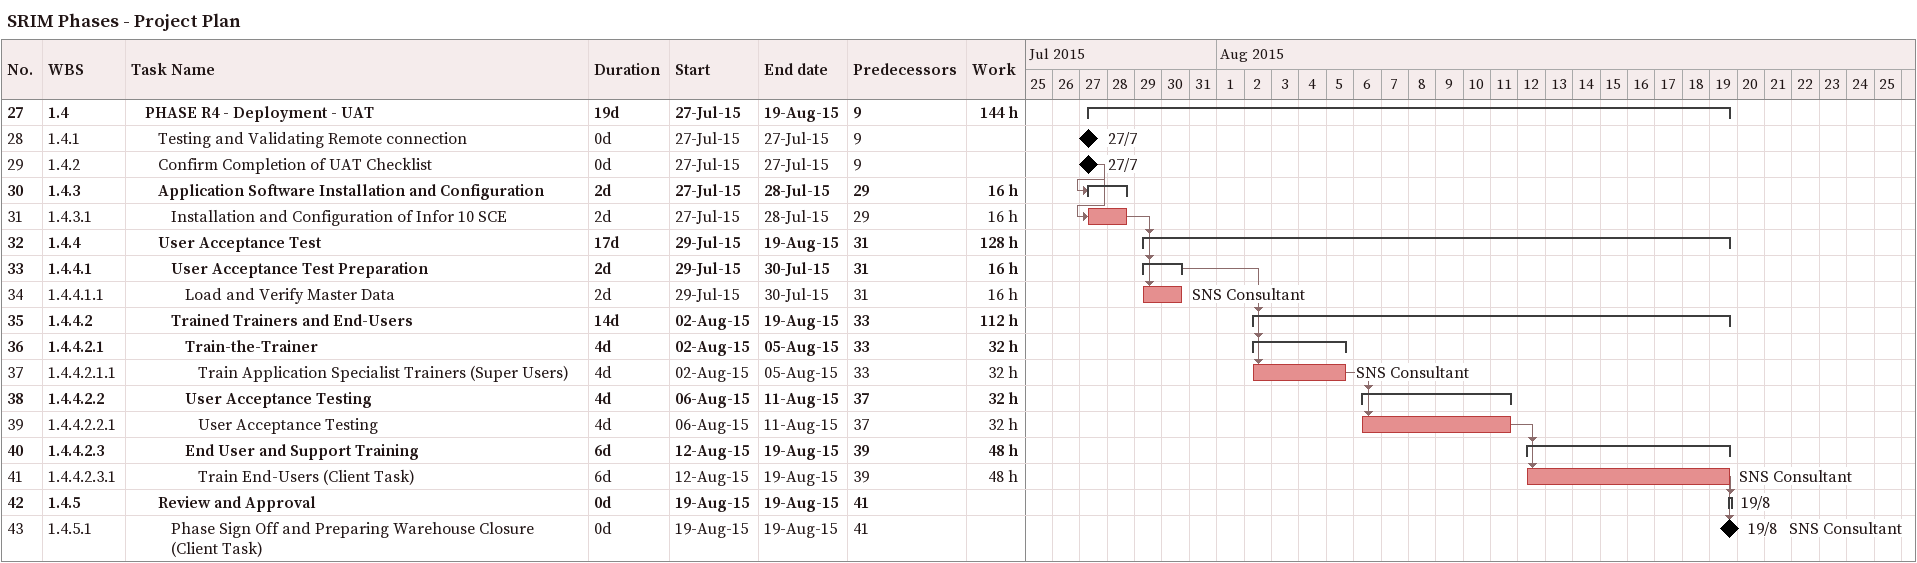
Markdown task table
SRIM Phases - Project Plan

| ID | WBS | Task | Duration | Start | Finish | Predecessors | Resources | Work (h) |
|---|---|---|---|---|---|---|---|---|
| 27 | 1.4 | **PHASE R4 - Deployment - UAT** | 19d | 2015-07-27 | 2015-08-19 | 9 |  | 144 |
| 28 | 1.4.1 | Testing and Validating Remote connection | 0d | 2015-07-27 | 2015-07-27 | 9 |  |  |
| 29 | 1.4.2 | Confirm Completion of UAT Checklist | 0d | 2015-07-27 | 2015-07-27 | 9 |  |  |
| 30 | 1.4.3 | **Application Software Installation and Configuration** | 2d | 2015-07-27 | 2015-07-28 | 29 |  | 16 |
| 31 | 1.4.3.1 | Installation and Configuration of Infor 10 SCE | 2d | 2015-07-27 | 2015-07-28 | 29 |  | 16 |
| 32 | 1.4.4 | **User Acceptance Test** | 17d | 2015-07-29 | 2015-08-19 | 31 |  | 128 |
| 33 | 1.4.4.1 | **User Acceptance Test Preparation** | 2d | 2015-07-29 | 2015-07-30 | 31 |  | 16 |
| 34 | 1.4.4.1.1 | Load and Verify Master Data | 2d | 2015-07-29 | 2015-07-30 | 31 | SNS Consultant | 16 |
| 35 | 1.4.4.2 | **Trained Trainers and End-Users** | 14d | 2015-08-02 | 2015-08-19 | 33 |  | 112 |
| 36 | 1.4.4.2.1 | **Train-the-Trainer** | 4d | 2015-08-02 | 2015-08-05 | 33 |  | 32 |
| 37 | 1.4.4.2.1.1 | Train Application Specialist Trainers (Super Users) | 4d | 2015-08-02 | 2015-08-05 | 33 | SNS Consultant | 32 |
| 38 | 1.4.4.2.2 | **User Acceptance Testing** | 4d | 2015-08-06 | 2015-08-11 | 37 |  | 32 |
| 39 | 1.4.4.2.2.1 | User Acceptance Testing | 4d | 2015-08-06 | 2015-08-11 | 37 |  | 32 |
| 40 | 1.4.4.2.3 | **End User and Support Training** | 6d | 2015-08-12 | 2015-08-19 | 39 |  | 48 |
| 41 | 1.4.4.2.3.1 | Train End-Users (Client Task) | 6d | 2015-08-12 | 2015-08-19 | 39 | SNS Consultant | 48 |
| 42 | 1.4.5 | **Review and Approval** | 0d | 2015-08-19 | 2015-08-19 | 41 |  |  |
| 43 | 1.4.5.1 | Phase Sign Off and Preparing Warehouse Closure (Client Task) | 0d | 2015-08-19 | 2015-08-19 | 41 | SNS Consultant |  |
